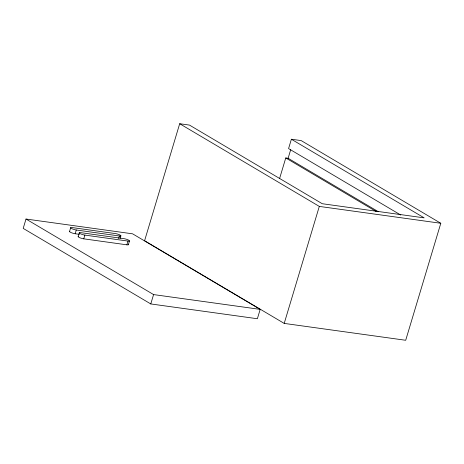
<?xml version="1.0" encoding="UTF-8"?>
<svg xmlns="http://www.w3.org/2000/svg" width="464" height="464" viewBox="0 0 464 464"><rect width="100%" height="100%" fill="white"/><g stroke="black" fill="none" stroke-linecap="round" stroke-linejoin="round"><path stroke-width="0.7" d="M26.007 219.031L23.2 228.392L150.771 303.937L257.375 318.739L260.182 309.378L132.605 233.827L26.007 219.031L153.584 294.582L260.182 309.378M69.583 231.385L70.702 227.638M69.867 231.275A3.735 0.731 16.7 0 0 70.806 232.452A3.735 0.731 16.7 0 0 75.168 233.746L76.287 230.005L119.399 235.99A3.735 0.731 16.7 0 0 120.286 235.184A3.735 0.731 16.7 0 0 115.292 233.56L72.181 227.575A3.735 0.731 16.7 0 0 71.294 228.381A3.735 0.731 16.7 0 0 76.287 230.005M78.178 236.472L79.298 232.731M78.457 236.367A3.735 0.731 16.7 0 0 79.402 237.545A3.735 0.731 16.7 0 0 83.758 238.838L84.883 235.097L127.994 241.077A3.735 0.731 16.7 0 0 128.882 240.271A3.735 0.731 16.7 0 0 123.888 238.647L80.777 232.661A3.735 0.731 16.7 0 0 79.889 233.473A3.735 0.731 16.7 0 0 84.883 235.097M118.651 238.484L119.399 235.99M120.124 238.415L120.878 235.921M83.758 238.838L126.869 244.824L127.994 241.077M128.348 244.754L129.468 241.013M291.386 139.235L424.16 217.865L322.26 203.719L189.486 125.089L179.69 123.726L144.588 240.723L284.206 323.408L405.698 340.274L440.8 223.277L301.182 140.592L291.386 139.235L288.573 148.59L400.78 215.041M150.771 303.937L153.584 294.582M279.548 178.675L285.766 157.951L288.121 158.276L378.351 211.717M288.121 158.276L290.725 149.588M284.206 323.408L319.307 206.41L179.69 123.726M319.307 206.41L440.8 223.277M75.168 233.746L79.408 234.337M285.766 157.951L376.153 211.48M128.389 244.569A3.735 0.731 16.7 0 1 126.869 244.824"/></g></svg>
